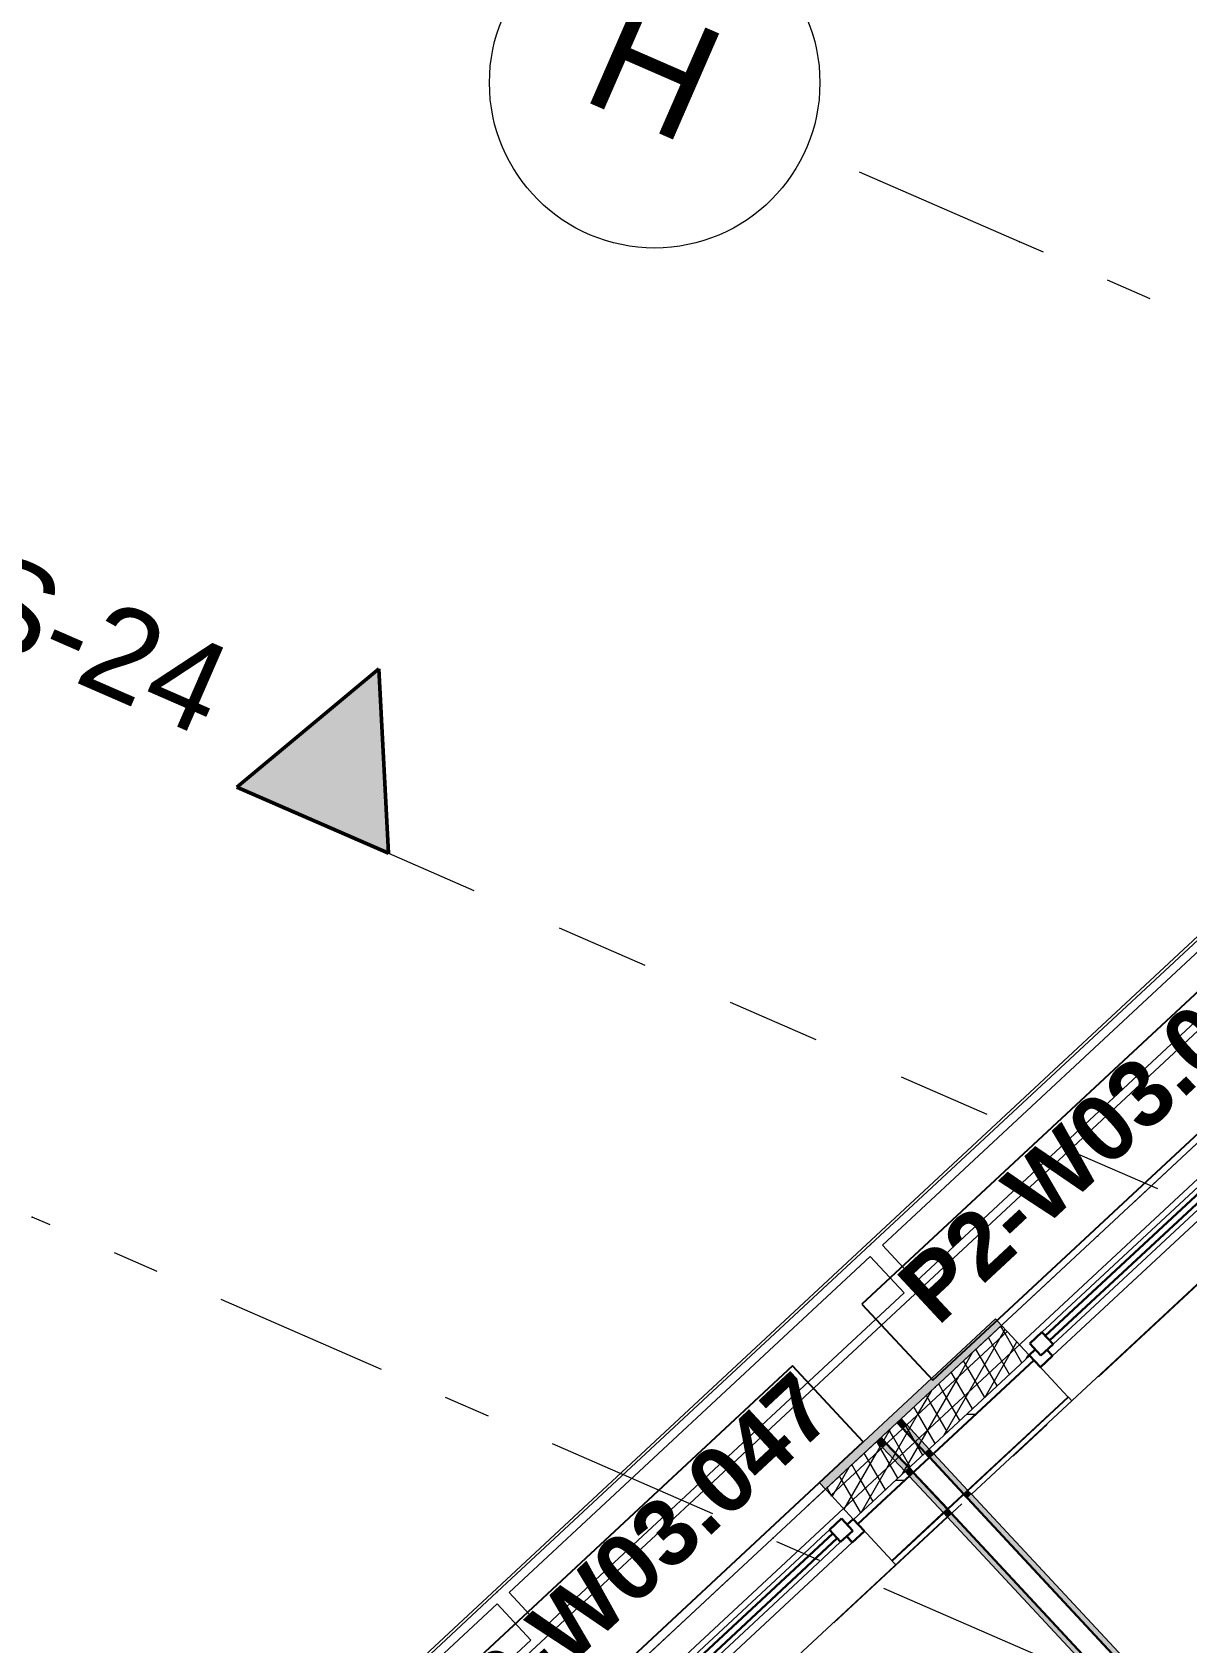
# Model space of a CAD drawing. Header units: millimetres. Extents: x -50172 to 90294, y -80883 to 25069.
# Drawn here: x -26179 to -22685, y -23492 to -18618 of the extents above; entities that cross this region are included whole.
import ezdxf
from ezdxf.enums import TextEntityAlignment as Align

# ---------------------------------------------------------------- set-up
doc = ezdxf.new("R2010")
doc.units = ezdxf.units.MM
doc.header["$MEASUREMENT"] = 0
for name, pattern in [('Dashed', [564.444447, 282.222223, -282.222223]), ('Dot & Dashed', [670.277762, 352.777767, -176.388884, 0, -141.111112]), ('Double Dashed', [1093.611073, 529.166651, -211.666656, 141.111112, -211.666656])]:
    doc.linetypes.add(name, pattern=pattern)
for name, color, linetype in [('A-25-M_Curtain_Wall', 7, 'Continuous'), ('A-25-M_Wall_Ext', 7, 'Continuous'), ('A-95-MC_Marker_Section_P2.Marker', 7, 'Continuous'), ('New_A-15-MG_Structural_Grid_Phase_2', 7, 'Continuous'), ('New_A-20-M_Floor_Slab', 7, 'Continuous'), ('New_A-25-M_Curtain_Wall', 7, 'Continuous'), ('New_A-25-M_Wall_Ext', 7, 'Continuous'), ('New_A-25-M_Wall_Int', 7, 'Continuous'), ('New_ArchiCAD Window Markers', 7, 'Continuous'), ('New_ArchiCAD Windows', 7, 'Continuous')]:
    doc.layers.add(name, color=color, linetype=linetype)
for name, color, linetype, lineweight, true_color in [('A-25-M_Curtain_Wall_Pen_No__69', 7, 'Continuous', 20, 0x606060), ('A-95-MC_Marker_Section_P2.Marker_Pen_No__25', 7, 'Continuous', 50, 0x2a2a2a), ('New_A-15-MG_Structural_Grid_Phase_2_Pen_No__222', 7, 'Continuous', 13, 0x65af33), ('New_A-25-M_Wall_Ext_Pen_No__107', 7, 'Continuous', 15, 0xa6a6a6), ('New_A-25-M_Wall_Int_Pen_No__107', 7, 'Continuous', 15, 0xa6a6a6), ('New_ArchiCAD Windows_Pen_No__23', 7, 'Continuous', 30, 0x2a2a2a)]:
    doc.layers.add(name, color=color, linetype=linetype, lineweight=lineweight, true_color=true_color)
for name, color, linetype, lineweight in [('A-25-M_Curtain_Wall_Pen_No__90', 8, 'Continuous', 20), ('A-25-M_Wall_Ext_Pen_No__87', 8, 'Continuous', 20), ('A-95-MC_Marker_Section_P2.Marker_Pen_No__1', 7, 'Continuous', 13), ('A-95-MC_Marker_Section_P2.Marker_Pen_No__6', 7, 'Continuous', 35), ('New_A-20-M_Floor_Slab_Pen_No__89', 8, 'Continuous', 20), ('New_A-25-M_Curtain_Wall_Pen_No__87', 8, 'Continuous', 20), ('New_A-25-M_Wall_Ext_Pen_No__1', 7, 'Continuous', 13), ('New_A-25-M_Wall_Int_Pen_No__1', 7, 'Continuous', 13), ('New_ArchiCAD Window Markers_Pen_No__1', 7, 'Continuous', 13), ('New_ArchiCAD Window Markers_Pen_No__5', 7, 'Continuous', 25), ('New_ArchiCAD Windows_Pen_No__1', 7, 'Continuous', 13), ('New_ArchiCAD Windows_Pen_No__101', 252, 'Continuous', 15), ('New_ArchiCAD Windows_Pen_No__3', 7, 'Continuous', 18)]:
    doc.layers.add(name, color=color, linetype=linetype, lineweight=lineweight)
doc.styles.add('GENERATED_STYLE_1', font='')
doc.styles.add('GENERATED_STYLE_4', font='')
doc.styles.get('GENERATED_STYLE_1').set_extended_font_data('Arial', bold=True)
doc.styles.get('GENERATED_STYLE_4').set_extended_font_data('Swis721 BT')
pattern_1 = [(60, (0, 0), (-43.30127, 25), []), (120, (0, 0), (43.30127, 25), [])]
pattern_2 = [(222.9401, (0, 0), (-117.9931, 126.7976), [0, -100]), (222.9401, (22.4, -97.46), (-117.9931, 126.7976), [0, -100])]

# ---------------------------------------------------------------- blocks, each defined once
blk = doc.blocks.new('Slab_3_1', base_point=(-21949.4, -20986.7))
at = {"layer": 'New_A-20-M_Floor_Slab_Pen_No__89', "linetype": 'Continuous', "flags": 128}
blk.add_lwpolyline([(-11116.4, -10905.7), (-21949.5, -20986.6), (-21949.4, -20986.7), (-35033.8, -33162.5), (-17609.3, -40760.4), (-18787.3, -43462.1), (-15131, -45056.4), (-14775, -44240), (-9869.7, -46379), (-11500.5, -50118.9), (-7078.3, -52047.2), (-5877, -49292.3), (-6005.4, -49236.4), (-8439.1, -48175.2), (-7170.1, -45265.1), (-4736.4, -46326.4), (-4347.2, -46496.1), (12486.7, -53836.5)], dxfattribs=at)
blk = doc.blocks.new('Curtain Wall_12_1')
at = {"layer": 'New_A-25-M_Curtain_Wall_Pen_No__87', "linetype": 'Continuous'}
for p, q in [((-23642, -22287.2), (-22512.4, -21236)), ((-24771.6, -23338.3), (-23642, -22287.2)), ((-25901.1, -24389.5), (-24771.6, -23338.3))]:
    blk.add_line(p, q, dxfattribs=at)
for p in [(-23642, -22287.2), (-24771.6, -23338.3)]:
    blk.add_point(p, dxfattribs=at)
blk = doc.blocks.new('Wall_160_1', base_point=(-23567.8, -22794.7))
at = {"layer": 'New_A-25-M_Wall_Int_Pen_No__107', "linetype": 'Continuous', "lineweight": 0, "true_color": 0x535353}
for points in [[(-23350, -23055.1), (-20628.6, -25979.6), (-20626.4, -25977.6), (-23347.8, -23053.1)], [(-23399.1, -23100.8), (-20677.6, -26025.2), (-20675.4, -26023.2), (-23396.9, -23098.7)]]:
    blk.add_hatch(color=251, dxfattribs=at).paths.add_polyline_path(points)
at = {"layer": 'New_A-25-M_Wall_Int_Pen_No__107', "linetype": 'Continuous'}
for points in [[(-23347.8, -23053.1), (-20626.4, -25977.6), (-20615.4, -25967.3), (-23336.8, -23042.9)], [(-23410, -23111), (-20688.6, -26035.5), (-20677.6, -26025.2), (-23399.1, -23100.8)]]:
    blk.add_hatch(color=256, dxfattribs=at).paths.add_polyline_path(points)
at = {"layer": 'New_A-25-M_Wall_Int_Pen_No__1', "linetype": 'Continuous'}
for p, q in [((-23350, -23055.1), (-20628.6, -25979.6)), ((-23347.8, -23053.1), (-20626.4, -25977.6)), ((-23399.1, -23100.8), (-20677.6, -26025.2)), ((-23396.9, -23098.7), (-20675.4, -26023.2))]:
    blk.add_line(p, q, dxfattribs=at)
at = {"layer": 'New_A-25-M_Wall_Int_Pen_No__1', "linetype": 'Continuous', "flags": 128}
for points in [[(-20615.4, -25967.3), (-23336.8, -23042.9)], [(-23410, -23111), (-20688.6, -26035.5)]]:
    blk.add_lwpolyline(points, dxfattribs=at)
blk = doc.blocks.new('Wall_218_1', base_point=(-24670, -23484.2))
at = {"layer": 'New_A-25-M_Curtain_Wall_Pen_No__87', "linetype": 'Continuous', "flags": 128}
for points in [[(-24772.2, -23374.4), (-25865.1, -24391.5)], [(-24670, -23484.2), (-24772.2, -23374.4)], [(-25762.9, -24501.3), (-24670, -23484.2)], [(-25865.1, -24391.5), (-25762.9, -24501.3)]]:
    blk.add_lwpolyline(points, dxfattribs=at)
blk = doc.blocks.new('Wall_219_1', base_point=(-23540.4, -22433.1))
at = {"layer": 'New_A-25-M_Curtain_Wall_Pen_No__87', "linetype": 'Continuous', "flags": 128}
for points in [[(-23642.6, -22323.2), (-24735.6, -23340.3)], [(-23540.4, -22433.1), (-23642.6, -22323.2)], [(-24633.4, -23450.1), (-23540.4, -22433.1)], [(-24735.6, -23340.3), (-24633.4, -23450.1)]]:
    blk.add_lwpolyline(points, dxfattribs=at)
blk = doc.blocks.new('Wall_220_1', base_point=(-22410.8, -21381.9))
at = {"layer": 'New_A-25-M_Curtain_Wall_Pen_No__87', "linetype": 'Continuous', "flags": 128}
for points in [[(-22513, -21272.1), (-23606, -22289.2)], [(-22410.8, -21381.9), (-22513, -21272.1)], [(-23503.8, -22399), (-22410.8, -21381.9)], [(-23606, -22289.2), (-23503.8, -22399)]]:
    blk.add_lwpolyline(points, dxfattribs=at)
blk = doc.blocks.new('Wall_419_1', base_point=(-34937.8, -33412.1))
at = {"layer": 'New_A-25-M_Wall_Ext_Pen_No__107', "linetype": 'Continuous', "lineweight": 0, "true_color": 0x535353}
for points in [[(-23545.5, -22845), (-23543.3, -22843), (-23560.4, -22824.7), (-23562.6, -22826.7)], [(-23477.4, -22918.2), (-23475.2, -22916.2), (-23543.3, -22843), (-23545.5, -22845)], [(-23594.6, -22890.7), (-23592.4, -22888.6), (-23609.4, -22870.3), (-23611.6, -22872.4)], [(-23526.4, -22963.9), (-23524.2, -22961.8), (-23592.4, -22888.6), (-23594.6, -22890.7)], [(-23465.1, -22931.4), (-23462.9, -22929.4), (-23475.2, -22916.2), (-23477.4, -22918.2)], [(-23463.8, -22932.9), (-23461.6, -22930.8), (-23462.9, -22929.4), (-23465.1, -22931.4)], [(-23361.6, -23042.7), (-23359.4, -23040.6), (-23461.6, -22930.8), (-23463.8, -22932.9)], [(-23514.2, -22977), (-23512, -22975), (-23524.2, -22961.8), (-23526.4, -22963.9)], [(-23512.8, -22978.5), (-23510.6, -22976.5), (-23512, -22975), (-23514.2, -22977)], [(-23410.6, -23088.3), (-23408.4, -23086.3), (-23510.6, -22976.5), (-23512.8, -22978.5)], [(-23360.2, -23044.1), (-23358, -23042.1), (-23359.4, -23040.6), (-23361.6, -23042.7)], [(-23350, -23055.1), (-23347.8, -23053.1), (-23358, -23042.1), (-23360.2, -23044.1)], [(-23409.3, -23089.8), (-23407.1, -23087.7), (-23408.4, -23086.3), (-23410.6, -23088.3)], [(-23399.1, -23100.8), (-23396.9, -23098.7), (-23407.1, -23087.7), (-23409.3, -23089.8)]]:
    blk.add_hatch(color=251, dxfattribs=at).paths.add_polyline_path(points)
at = {"layer": 'New_A-25-M_Wall_Ext_Pen_No__107', "linetype": 'Continuous'}
for points in [[(-23543.3, -22843), (-23532.3, -22832.8), (-23549.4, -22814.5), (-23560.4, -22824.7)], [(-23475.2, -22916.2), (-23464.2, -22906), (-23532.3, -22832.8), (-23543.3, -22843)], [(-23605.5, -22900.9), (-23594.6, -22890.7), (-23611.6, -22872.4), (-23622.6, -22882.6)], [(-23537.4, -22974.1), (-23526.4, -22963.9), (-23594.6, -22890.7), (-23605.5, -22900.9)], [(-23462.9, -22929.4), (-23452, -22919.1), (-23464.2, -22906), (-23475.2, -22916.2)], [(-23461.6, -22930.8), (-23450.6, -22920.6), (-23452, -22919.1), (-23462.9, -22929.4)], [(-23359.4, -23040.6), (-23348.4, -23030.4), (-23450.6, -22920.6), (-23461.6, -22930.8)], [(-23525.2, -22987.3), (-23514.2, -22977), (-23526.4, -22963.9), (-23537.4, -22974.1)], [(-23523.8, -22988.7), (-23512.8, -22978.5), (-23514.2, -22977), (-23525.2, -22987.3)], [(-23421.6, -23098.5), (-23410.6, -23088.3), (-23512.8, -22978.5), (-23523.8, -22988.7)], [(-23358, -23042.1), (-23347, -23031.9), (-23348.4, -23030.4), (-23359.4, -23040.6)], [(-23347.8, -23053.1), (-23336.8, -23042.9), (-23347, -23031.9), (-23358, -23042.1)], [(-23420.3, -23100), (-23409.3, -23089.8), (-23410.6, -23088.3), (-23421.6, -23098.5)], [(-23410, -23111), (-23399.1, -23100.8), (-23409.3, -23089.8), (-23420.3, -23100)]]:
    blk.add_hatch(color=256, dxfattribs=at).paths.add_polyline_path(points)
at = {"layer": 'A-25-M_Wall_Ext_Pen_No__87', "linetype": 'Continuous', "flags": 128}
for points in [[(-21880.3, -21261.2), (-23549.4, -22814.5)], [(-23336.8, -23042.9), (-21667.7, -21489.6)], [(-23622.6, -22882.6), (-25284.4, -24429)], [(-25071.8, -24657.4), (-23410, -23111)]]:
    blk.add_lwpolyline(points, dxfattribs=at)
at = {"layer": 'New_A-25-M_Wall_Ext_Pen_No__1', "linetype": 'Continuous'}
for p, q in [((-23545.5, -22845), (-23562.6, -22826.7)), ((-23543.3, -22843), (-23560.4, -22824.7)), ((-23532.3, -22832.8), (-23549.4, -22814.5)), ((-23477.4, -22918.2), (-23545.5, -22845)), ((-23475.2, -22916.2), (-23543.3, -22843)), ((-23464.2, -22906), (-23532.3, -22832.8)), ((-23622.6, -22882.6), (-23605.5, -22900.9)), ((-23611.6, -22872.4), (-23594.6, -22890.7)), ((-23592.4, -22888.6), (-23609.4, -22870.3)), ((-23605.5, -22900.9), (-23537.4, -22974.1)), ((-23594.6, -22890.7), (-23526.4, -22963.9)), ((-23524.2, -22961.8), (-23592.4, -22888.6)), ((-23452, -22919.1), (-23464.2, -22906)), ((-23465.1, -22931.4), (-23477.4, -22918.2)), ((-23462.9, -22929.4), (-23475.2, -22916.2)), ((-23463.8, -22932.9), (-23465.1, -22931.4)), ((-23361.6, -23042.7), (-23463.8, -22932.9)), ((-23461.6, -22930.8), (-23462.9, -22929.4)), ((-23359.4, -23040.6), (-23461.6, -22930.8)), ((-23450.6, -22920.6), (-23452, -22919.1)), ((-23348.4, -23030.4), (-23450.6, -22920.6)), ((-23537.4, -22974.1), (-23525.2, -22987.3)), ((-23526.4, -22963.9), (-23514.2, -22977)), ((-23525.2, -22987.3), (-23523.8, -22988.7)), ((-23512, -22975), (-23524.2, -22961.8)), ((-23523.8, -22988.7), (-23421.6, -23098.5)), ((-23514.2, -22977), (-23512.8, -22978.5)), ((-23512.8, -22978.5), (-23410.6, -23088.3)), ((-23510.6, -22976.5), (-23512, -22975)), ((-23408.4, -23086.3), (-23510.6, -22976.5)), ((-23360.2, -23044.1), (-23361.6, -23042.7)), ((-23350, -23055.1), (-23360.2, -23044.1)), ((-23358, -23042.1), (-23359.4, -23040.6)), ((-23347.8, -23053.1), (-23358, -23042.1)), ((-23347, -23031.9), (-23348.4, -23030.4)), ((-23336.8, -23042.9), (-23347, -23031.9)), ((-23421.6, -23098.5), (-23420.3, -23100)), ((-23420.3, -23100), (-23410, -23111)), ((-23410.6, -23088.3), (-23409.3, -23089.8)), ((-23409.3, -23089.8), (-23399.1, -23100.8)), ((-23407.1, -23087.7), (-23408.4, -23086.3)), ((-23396.9, -23098.7), (-23407.1, -23087.7))]:
    blk.add_line(p, q, dxfattribs=at)
blk = doc.blocks.new('Standard grid marker_23')
at = {"layer": 'New_A-15-MG_Structural_Grid_Phase_2_Pen_No__222', "linetype": 'Double Dashed'}
blk.add_line((2642.7, 0), (48997.9, 0), dxfattribs=at)
at = {"layer": 'New_A-15-MG_Structural_Grid_Phase_2_Pen_No__222', "style": 'GENERATED_STYLE_4'}
blk.add_attdef('AC_MarkerText_1', text='', height=350, rotation=113.5, dxfattribs=at).set_placement((-500, -1294.1), align=Align.MIDDLE_CENTER)
blk = doc.blocks.new('Beam_5_1', base_point=(-34630.1, -33125.7))
at = {"layer": 'A-25-M_Curtain_Wall_Pen_No__69', "linetype": 'Dot & Dashed'}
blk.add_line((-34630.1, -33125.7), (-10910.7, -11053.4), dxfattribs=at)
at = {"layer": 'A-25-M_Curtain_Wall_Pen_No__90', "linetype": 'Continuous'}
for p, q in [((-34942.9, -32791.2), (-11222.7, -10718.1)), ((-34575.8, -33183.7), (-10856.6, -11111.5))]:
    blk.add_line(p, q, dxfattribs=at)
blk = doc.blocks.new('Window 19_11')
at = {"layer": 'New_ArchiCAD Windows_Pen_No__1', "linetype": 'Continuous'}
for p, q in [((-450, 123), (-450, 150)), ((450, 150), (450, 123)), ((-450, 98), (-450, 123)), ((-450, 0), (-450, 98)), ((450, 123), (450, 98)), ((450, 98), (450, 0)), ((450, 0), (450, -2)), ((-450, -2), (-450, 0)), ((-450, -20), (-450, -2)), ((-450, -22), (-450, -20)), ((-450, -172), (-450, -22)), ((450, -2), (450, -20)), ((450, -20), (450, -22)), ((450, -22), (450, -172)), ((-450, -174), (-450, -172)), ((-450, -189), (-450, -174)), ((450, -172), (450, -174)), ((450, -174), (450, -189))]:
    blk.add_line(p, q, dxfattribs=at)
at = {"layer": 'New_ArchiCAD Windows_Pen_No__101', "linetype": 'Continuous'}
for p, q in [((-342, 25), (-373.9, 25)), ((375, 25), (-290.9, 25)), ((375, -25), (-279.9, -25)), ((-400, -50), (400, -50))]:
    blk.add_line(p, q, dxfattribs=at)
at = {"layer": 'New_ArchiCAD Windows_Pen_No__23', "linetype": 'Continuous'}
for p, q in [((-425, -25), (-425, 25)), ((-425, 25), (-375, 25)), ((-375, 25), (-375, -25)), ((-375, 10), (375, 10)), ((375, -25), (375, 25)), ((375, 25), (425, 25)), ((425, 25), (425, -25)), ((-450, -50), (-450, 0)), ((-450, 0), (-425, 0)), ((-375, -25), (-425, -25)), ((-400, -25), (-400, -50)), ((375, -10), (-375, -10)), ((425, -25), (375, -25)), ((400, -50), (400, -25)), ((425, 0), (450, 0)), ((450, 0), (450, -50)), ((-400, -50), (-450, -50)), ((450, -50), (400, -50))]:
    blk.add_line(p, q, dxfattribs=at)
at = {"layer": 'New_ArchiCAD Windows_Pen_No__3', "linetype": 'Continuous'}
for p, q in [((-375, 25), (-373.9, 25)), ((-342, 25), (-290.9, 25)), ((-375, -25), (-279.9, -25))]:
    blk.add_line(p, q, dxfattribs=at)
blk = doc.blocks.new('Window Stamp 18_12')
at = {"layer": 'New_ArchiCAD Window Markers_Pen_No__5', "linetype": 'Continuous'}
for p, q in [((715.9, -332.3), (-961.1, -332.3)), ((-961.1, -332.3), (-961.1, -646.6)), ((715.9, -332.3), (-961.1, -332.3)), ((715.9, -646.6), (715.9, -332.3)), ((-961.1, -646.6), (715.9, -646.6))]:
    blk.add_line(p, q, dxfattribs=at)
at = {"layer": 'New_ArchiCAD Window Markers_Pen_No__1', "style": 'GENERATED_STYLE_1'}
blk.add_attdef('AC_WIDO_ID', text='', height=200, rotation=180, dxfattribs=at).set_placement((639.7, -267.2), align=Align.BOTTOM_LEFT)
blk = doc.blocks.new('Window 19_12')
at = {"layer": 'New_ArchiCAD Windows_Pen_No__1', "linetype": 'Continuous'}
for p, q in [((-450, 150), (-450, 123)), ((450, 123), (450, 150)), ((-450, 123), (-450, 98)), ((-450, 98), (-450, 0)), ((450, 98), (450, 123)), ((450, 0), (450, 98)), ((-450, 0), (-450, -2)), ((-450, -2), (-450, -20)), ((-450, -20), (-450, -22)), ((-450, -22), (-450, -172)), ((450, -2), (450, 0)), ((450, -20), (450, -2)), ((450, -22), (450, -20)), ((450, -172), (450, -22)), ((-450, -172), (-450, -174)), ((-450, -174), (-450, -189)), ((450, -174), (450, -172)), ((450, -189), (450, -174))]:
    blk.add_line(p, q, dxfattribs=at)
at = {"layer": 'New_ArchiCAD Windows_Pen_No__101', "linetype": 'Continuous'}
for p, q in [((-342, 25), (-373.9, 25)), ((375, 25), (-290.9, 25)), ((375, -25), (-279.9, -25)), ((-400, -50), (400, -50))]:
    blk.add_line(p, q, dxfattribs=at)
at = {"layer": 'New_ArchiCAD Windows_Pen_No__23', "linetype": 'Continuous'}
for p, q in [((-425, 25), (-425, -25)), ((-375, 25), (-425, 25)), ((-375, -25), (-375, 25)), ((375, 10), (-375, 10)), ((375, 25), (375, -25)), ((425, 25), (375, 25)), ((425, -25), (425, 25)), ((-450, 0), (-450, -50)), ((-425, 0), (-450, 0)), ((-425, -25), (-375, -25)), ((-400, -50), (-400, -25)), ((-375, -10), (375, -10)), ((375, -25), (425, -25)), ((400, -25), (400, -50)), ((450, 0), (425, 0)), ((450, -50), (450, 0)), ((-450, -50), (-400, -50)), ((400, -50), (450, -50))]:
    blk.add_line(p, q, dxfattribs=at)
at = {"layer": 'New_ArchiCAD Windows_Pen_No__3', "linetype": 'Continuous'}
for p, q in [((-375, 25), (-373.9, 25)), ((-342, 25), (-290.9, 25)), ((-375, -25), (-279.9, -25))]:
    blk.add_line(p, q, dxfattribs=at)
blk = doc.blocks.new('Window Stamp 18_13')
at = {"layer": 'New_ArchiCAD Window Markers_Pen_No__5', "linetype": 'Continuous'}
for p, q in [((1045.4, -339), (-631.6, -339)), ((-631.6, -339), (-631.6, -653.3)), ((1045.4, -339), (-631.6, -339)), ((1045.4, -653.3), (1045.4, -339)), ((-631.6, -653.3), (1045.4, -653.3))]:
    blk.add_line(p, q, dxfattribs=at)
at = {"layer": 'New_ArchiCAD Window Markers_Pen_No__1', "style": 'GENERATED_STYLE_1'}
blk.add_attdef('AC_WIDO_ID', text='', height=200, rotation=180, dxfattribs=at).set_placement((969.2, -273.8), align=Align.BOTTOM_LEFT)
blk = doc.blocks.new('Wall_481_1', base_point=(-10929.1, -11033.6))
at = {"layer": 'New_A-25-M_Wall_Ext_Pen_No__107', "linetype": 'Continuous'}
for points in [[(-23263.7, -22511.7), (-23796.8, -23007.8), (-23778.4, -23027.6), (-23245.3, -22531.5)], [(-23347.8, -23053.1), (-23336.8, -23042.9), (-23347, -23031.9), (-23358, -23042.1)], [(-23410, -23111), (-23399.1, -23100.8), (-23409.3, -23089.8), (-23420.3, -23100)]]:
    blk.add_hatch(color=256, dxfattribs=at).paths.add_polyline_path(points)
h = blk.add_hatch(dxfattribs=at)
h.set_pattern_fill('Batt_Insulation_0001', color=256, style=0, pattern_type=2)
h.set_pattern_definition(pattern_1)
h.paths.add_polyline_path([(-23245.3, -22531.5), (-23778.4, -23027.6), (-23761.3, -23045.9), (-23228.3, -22549.8)])
h = blk.add_hatch(dxfattribs=at)
h.set_pattern_fill('Batt_Insulation_0001', color=256, style=0, pattern_type=2)
h.set_pattern_definition(pattern_1)
h.paths.add_polyline_path([(-23228.3, -22549.8), (-23761.3, -23045.9), (-23693.2, -23119.1), (-23160.1, -22623)])
h = blk.add_hatch(dxfattribs=at)
h.set_pattern_fill('Plywood_0001', color=256, style=0, pattern_type=2)
h.set_pattern_definition([(0, (0, 0), (0, 200), [])])
h.paths.add_polyline_path([(-23160.1, -22623), (-23693.2, -23119.1), (-23681, -23132.2), (-23147.9, -22636.2)])
at = {"layer": 'New_A-25-M_Wall_Ext_Pen_No__107', "linetype": 'Continuous', "lineweight": 0, "true_color": 0x535353}
for points in [[(-23147.9, -22636.2), (-23681, -23132.2), (-23679.6, -23133.7), (-23146.5, -22637.6)], [(-23407.1, -23087.7), (-23043, -22748.9), (-23044.3, -22747.5), (-23408.4, -23086.3)], [(-23350, -23055.1), (-23347.8, -23053.1), (-23358, -23042.1), (-23360.2, -23044.1)], [(-23410.6, -23088.3), (-23577.4, -23243.5), (-23576.1, -23245), (-23409.3, -23089.8)], [(-23409.3, -23089.8), (-23407.1, -23087.7), (-23408.4, -23086.3), (-23410.6, -23088.3)], [(-23399.1, -23100.8), (-23396.9, -23098.7), (-23407.1, -23087.7), (-23409.3, -23089.8)]]:
    blk.add_hatch(color=251, dxfattribs=at).paths.add_polyline_path(points)
at = {"layer": 'New_A-25-M_Wall_Ext_Pen_No__107', "linetype": 'Continuous'}
h = blk.add_hatch(dxfattribs=at)
h.set_pattern_fill('Plaster_0001', color=256, style=0, pattern_type=2)
h.set_pattern_definition(pattern_2)
h.paths.add_polyline_path([(-23336.8, -23042.9), (-23032.8, -22759.9), (-23043, -22748.9), (-23347, -23031.9)])
h = blk.add_hatch(dxfattribs=at)
h.set_pattern_fill('Plaster_0001', color=256, style=0, pattern_type=2)
h.set_pattern_definition(pattern_2)
h.paths.add_polyline_path([(-23420.3, -23100), (-23576.1, -23245), (-23565.8, -23256), (-23410, -23111)])
at = {"layer": 'New_A-25-M_Wall_Ext_Pen_No__1', "linetype": 'Continuous'}
for p, q in [((-23245.3, -22531.5), (-23778.4, -23027.6)), ((-23228.3, -22549.8), (-23761.3, -23045.9)), ((-23160.1, -22623), (-23693.2, -23119.1)), ((-23147.9, -22636.2), (-23681, -23132.2)), ((-23146.5, -22637.6), (-23679.6, -23133.7)), ((-23044.3, -22747.5), (-23408.4, -23086.3)), ((-23043, -22748.9), (-23347, -23031.9)), ((-23360.2, -23044.1), (-23407.1, -23087.7)), ((-23350, -23055.1), (-23360.2, -23044.1)), ((-23347, -23031.9), (-23358, -23042.1)), ((-23347.8, -23053.1), (-23358, -23042.1)), ((-23336.8, -23042.9), (-23347, -23031.9)), ((-23410.6, -23088.3), (-23577.4, -23243.5)), ((-23420.3, -23100), (-23576.1, -23245)), ((-23409.3, -23089.8), (-23420.3, -23100)), ((-23420.3, -23100), (-23410, -23111)), ((-23408.4, -23086.3), (-23410.6, -23088.3)), ((-23409.3, -23089.8), (-23399.1, -23100.8)), ((-23396.9, -23098.7), (-23407.1, -23087.7))]:
    blk.add_line(p, q, dxfattribs=at)
at = {"layer": 'New_A-25-M_Wall_Ext_Pen_No__1', "linetype": 'Continuous', "flags": 128}
for points in [[(-23263.7, -22511.7), (-23796.8, -23007.8)], [(-23336.8, -23042.9), (-23032.8, -22759.9)], [(-23565.8, -23256), (-23410, -23111)]]:
    blk.add_lwpolyline(points, dxfattribs=at)
at = {"layer": 'New_ArchiCAD Window Markers'}
ref = blk.add_blockref('Window Stamp 18_12', (-22703.3, -22453.3), dxfattribs=dict(at, rotation=222.9401050489002))
ref.add_attrib('AC_WIDO_ID', 'P2-W03.048', dxfattribs={"layer": 'New_ArchiCAD Window Markers_Pen_No__1', "color": 7, "height": 200, "rotation": 42.9401, "style": 'GENERATED_STYLE_1'}).set_placement((-23398, -22580.8), align=Align.BOTTOM_LEFT)
ref = blk.add_blockref('Window Stamp 18_13', (-23895.3, -23562.5), dxfattribs=dict(at, rotation=222.9401050489002))
ref.add_attrib('AC_WIDO_ID', 'P2-W03.047', dxfattribs={"layer": 'New_ArchiCAD Window Markers_Pen_No__1', "color": 7, "height": 200, "rotation": 42.9401, "style": 'GENERATED_STYLE_1'}).set_placement((-24835.7, -23909.4), align=Align.BOTTOM_LEFT)
at = {"layer": 'New_ArchiCAD Windows', "color": 251, "linetype": 'Continuous', "lineweight": 20, "true_color": 0x606060, "zscale": 1000, "rotation": 42.94010504890028}
blk.add_blockref('Window 19_11', (-22832.1, -22315), dxfattribs=at)
at = {"layer": 'New_ArchiCAD Windows', "color": 251, "linetype": 'Continuous', "lineweight": 20, "true_color": 0x606060, "xscale": -1, "zscale": 1000, "rotation": 42.94010504890028}
blk.add_blockref('Window 19_12', (-24024, -23424.2), dxfattribs=at)
blk = doc.blocks.new('Standard grid marker_31')
at = {"layer": 'New_A-15-MG_Structural_Grid_Phase_2_Pen_No__222', "linetype": 'Double Dashed'}
for p, q in [((705.1, 0), (18281.2, 0)), ((18281.2, 0), (18986.3, 0))]:
    blk.add_line(p, q, dxfattribs=at)
at = {"layer": 'New_A-15-MG_Structural_Grid_Phase_2_Pen_No__222', "linetype": 'Continuous'}
blk.add_circle((19486.3, 0), 500, dxfattribs=at)
at = {"layer": 'New_A-15-MG_Structural_Grid_Phase_2_Pen_No__222', "linetype": 'Double Dashed'}
blk.add_point((18281.2, 0), dxfattribs=at)
blk.add_point((18281.2, 0), dxfattribs=at)
at = {"layer": 'New_A-15-MG_Structural_Grid_Phase_2_Pen_No__222', "style": 'GENERATED_STYLE_4'}
for tag, p in [('AC_MarkerText_1_0', (-500, 43.4)), ('AC_MarkerText_1_1', (19486.3, 43.4))]:
    blk.add_attdef(tag, text='', height=350, rotation=180, dxfattribs=at).set_placement(p, align=Align.MIDDLE_CENTER)
blk = doc.blocks.new('Standard grid marker_32')
at = {"layer": 'New_A-15-MG_Structural_Grid_Phase_2_Pen_No__222', "linetype": 'Double Dashed'}
blk.add_line((705.1, 0), (53258.1, 0), dxfattribs=at)
blk.add_point((53258.1, 0), dxfattribs=at)
blk.add_point((53258.1, 0), dxfattribs=at)
at = {"layer": 'New_A-15-MG_Structural_Grid_Phase_2_Pen_No__222', "style": 'GENERATED_STYLE_4'}
for tag, p in [('AC_MarkerText_1_0', (-500, 38.7)), ('AC_MarkerText_1_1', (54463.2, 38.7))]:
    blk.add_attdef(tag, text='', height=350, rotation=180, dxfattribs=at).set_placement(p, align=Align.MIDDLE_CENTER)
blk = doc.blocks.new('Cutting Plane_4_1', base_point=(-25330.5, -21002.6))
at = {"layer": 'A-95-MC_Marker_Section_P2.Marker_Pen_No__25', "linetype": 'Continuous'}
blk.add_hatch(color=256, dxfattribs=at).paths.add_polyline_path([(-25559.6, -20902.7), (-25101.3, -21102.5), (-25130.6, -20544.3)])
at = {"layer": 'A-95-MC_Marker_Section_P2.Marker_Pen_No__1', "linetype": 'Dashed'}
blk.add_line((-25101.3, -21102.5), (22391.9, -41811.9), dxfattribs=at)
at = {"layer": 'A-95-MC_Marker_Section_P2.Marker_Pen_No__25', "linetype": 'Continuous'}
for p, q in [((-25130.6, -20544.3), (-25559.6, -20902.7)), ((-25101.3, -21102.5), (-25130.6, -20544.3)), ((-25559.6, -20902.7), (-25101.3, -21102.5))]:
    blk.add_line(p, q, dxfattribs=at)
at = {"layer": 'A-95-MC_Marker_Section_P2.Marker_Pen_No__6', "insert": (-26412.2, -20430.7), "char_height": 275, "attachment_point": 7, "rotation": 336.4404, "style": 'GENERATED_STYLE_4'}
blk.add_mtext('\\A1;{\\fSwis721 BT|b0|i0|c0|p34;S-24}', dxfattribs=at)

msp = doc.modelspace()

# ---------------------------------------------------------------- block references
at = {"layer": 'A-25-M_Curtain_Wall', "color": 8, "lineweight": 20}
msp.add_blockref('Beam_5_1', (-34630.1, -33125.7), dxfattribs=at)
at = {"layer": 'A-25-M_Wall_Ext', "color": 250, "lineweight": 50, "true_color": 0x2a2a2a}
msp.add_blockref('Wall_419_1', (-34937.8, -33412.1), dxfattribs=at)
at = {"layer": 'A-95-MC_Marker_Section_P2.Marker'}
msp.add_blockref('Cutting Plane_4_1', (-25330.5, -21002.6), dxfattribs=at)
at = {"layer": 'New_A-15-MG_Structural_Grid_Phase_2', "color": 8, "linetype": 'Continuous', "lineweight": 15, "zscale": 1000}
for name, p, rotation in [('Standard grid marker_23', (3387.7, 1823.7), 222.9404146370858), ('Standard grid marker_32', (22639.6, -43491.3), 156.4404115839929)]:
    msp.add_blockref(name, p, dxfattribs=dict(at, rotation=rotation))
at = {"layer": 'New_A-15-MG_Structural_Grid_Phase_2', "color": 8, "linetype": 'Continuous', "lineweight": 15}
ref = msp.add_blockref('Standard grid marker_31', (-6433.3, -26559.5), dxfattribs=dict(at, zscale=1000, rotation=156.4404115839929))
ref.add_attrib('AC_MarkerText_1_1', 'H', dxfattribs={"layer": 'New_A-15-MG_Structural_Grid_Phase_2_Pen_No__222', "color": 85, "true_color": 0x65af33, "height": 350, "rotation": 336.4404, "style": 'GENERATED_STYLE_4'}).set_placement((-24295.3, -18727.3), align=Align.MIDDLE_CENTER)
at = {"layer": 'New_A-20-M_Floor_Slab', "color": 8, "linetype": 'Continuous', "lineweight": 20}
msp.add_blockref('Slab_3_1', (-21949.4, -20986.7), dxfattribs=at)
at = {"layer": 'New_A-25-M_Curtain_Wall', "linetype": 'Continuous', "lineweight": 0}
msp.add_blockref('Curtain Wall_12_1', (0, 0), dxfattribs=at)
at = {"layer": 'New_A-25-M_Curtain_Wall', "color": 250, "lineweight": 50, "true_color": 0x2a2a2a}
for name, p in [('Wall_220_1', (-22410.8, -21381.9)), ('Wall_219_1', (-23540.4, -22433.1)), ('Wall_218_1', (-24670, -23484.2))]:
    msp.add_blockref(name, p, dxfattribs=at)
at = {"layer": 'New_A-25-M_Wall_Ext', "color": 250, "lineweight": 50, "true_color": 0x2a2a2a}
msp.add_blockref('Wall_481_1', (-10929.1, -11033.6), dxfattribs=at)
at = {"layer": 'New_A-25-M_Wall_Int', "color": 250, "lineweight": 50, "true_color": 0x2a2a2a}
msp.add_blockref('Wall_160_1', (-23567.8, -22794.7), dxfattribs=at)

doc.saveas('drawing.dxf')
